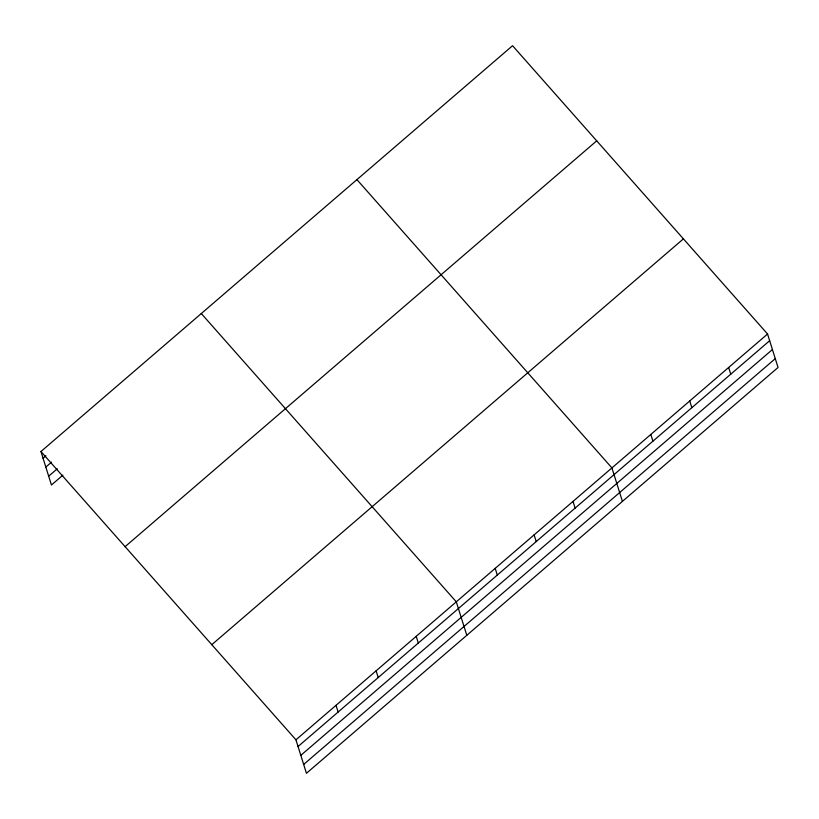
<?xml version="1.0" encoding="UTF-8"?>
<svg xmlns="http://www.w3.org/2000/svg" width="819" height="819" viewBox="0 0 819 819"><rect width="100%" height="100%" fill="white"/><g stroke="black" fill="none" stroke-linecap="round" stroke-linejoin="round"><path stroke-width="1.23" d="M40.95 451.525L512.561 45.71L767.557 333.998L778.05 367.475L306.439 773.29L295.946 739.813L40.95 451.525L51.443 485.002L62.899 475.153M43.059 458.241L45.915 455.773M45.823 467.076L51.546 462.141M48.669 476.177L57.269 468.785M125.102 546.662L596.713 140.848M211.793 644.676L683.415 238.861M295.946 739.813L767.557 333.998M298.044 746.529L769.665 340.714M300.819 755.353L772.43 349.539M303.665 764.455L775.286 358.64M356.93 179.627L611.926 467.915L622.42 501.392M201.3 313.544L456.296 601.832L466.789 635.309M728.654 367.475L730.753 374.191M689.741 400.952L691.85 407.667M650.829 434.439L652.938 441.154M573.013 501.392L575.122 508.108M534.111 534.868L536.21 541.584M495.198 568.355L497.307 575.071M416.206 636.322L418.314 643.038M376.116 670.822L378.224 677.538M336.036 705.313L338.134 712.028"/></g></svg>
